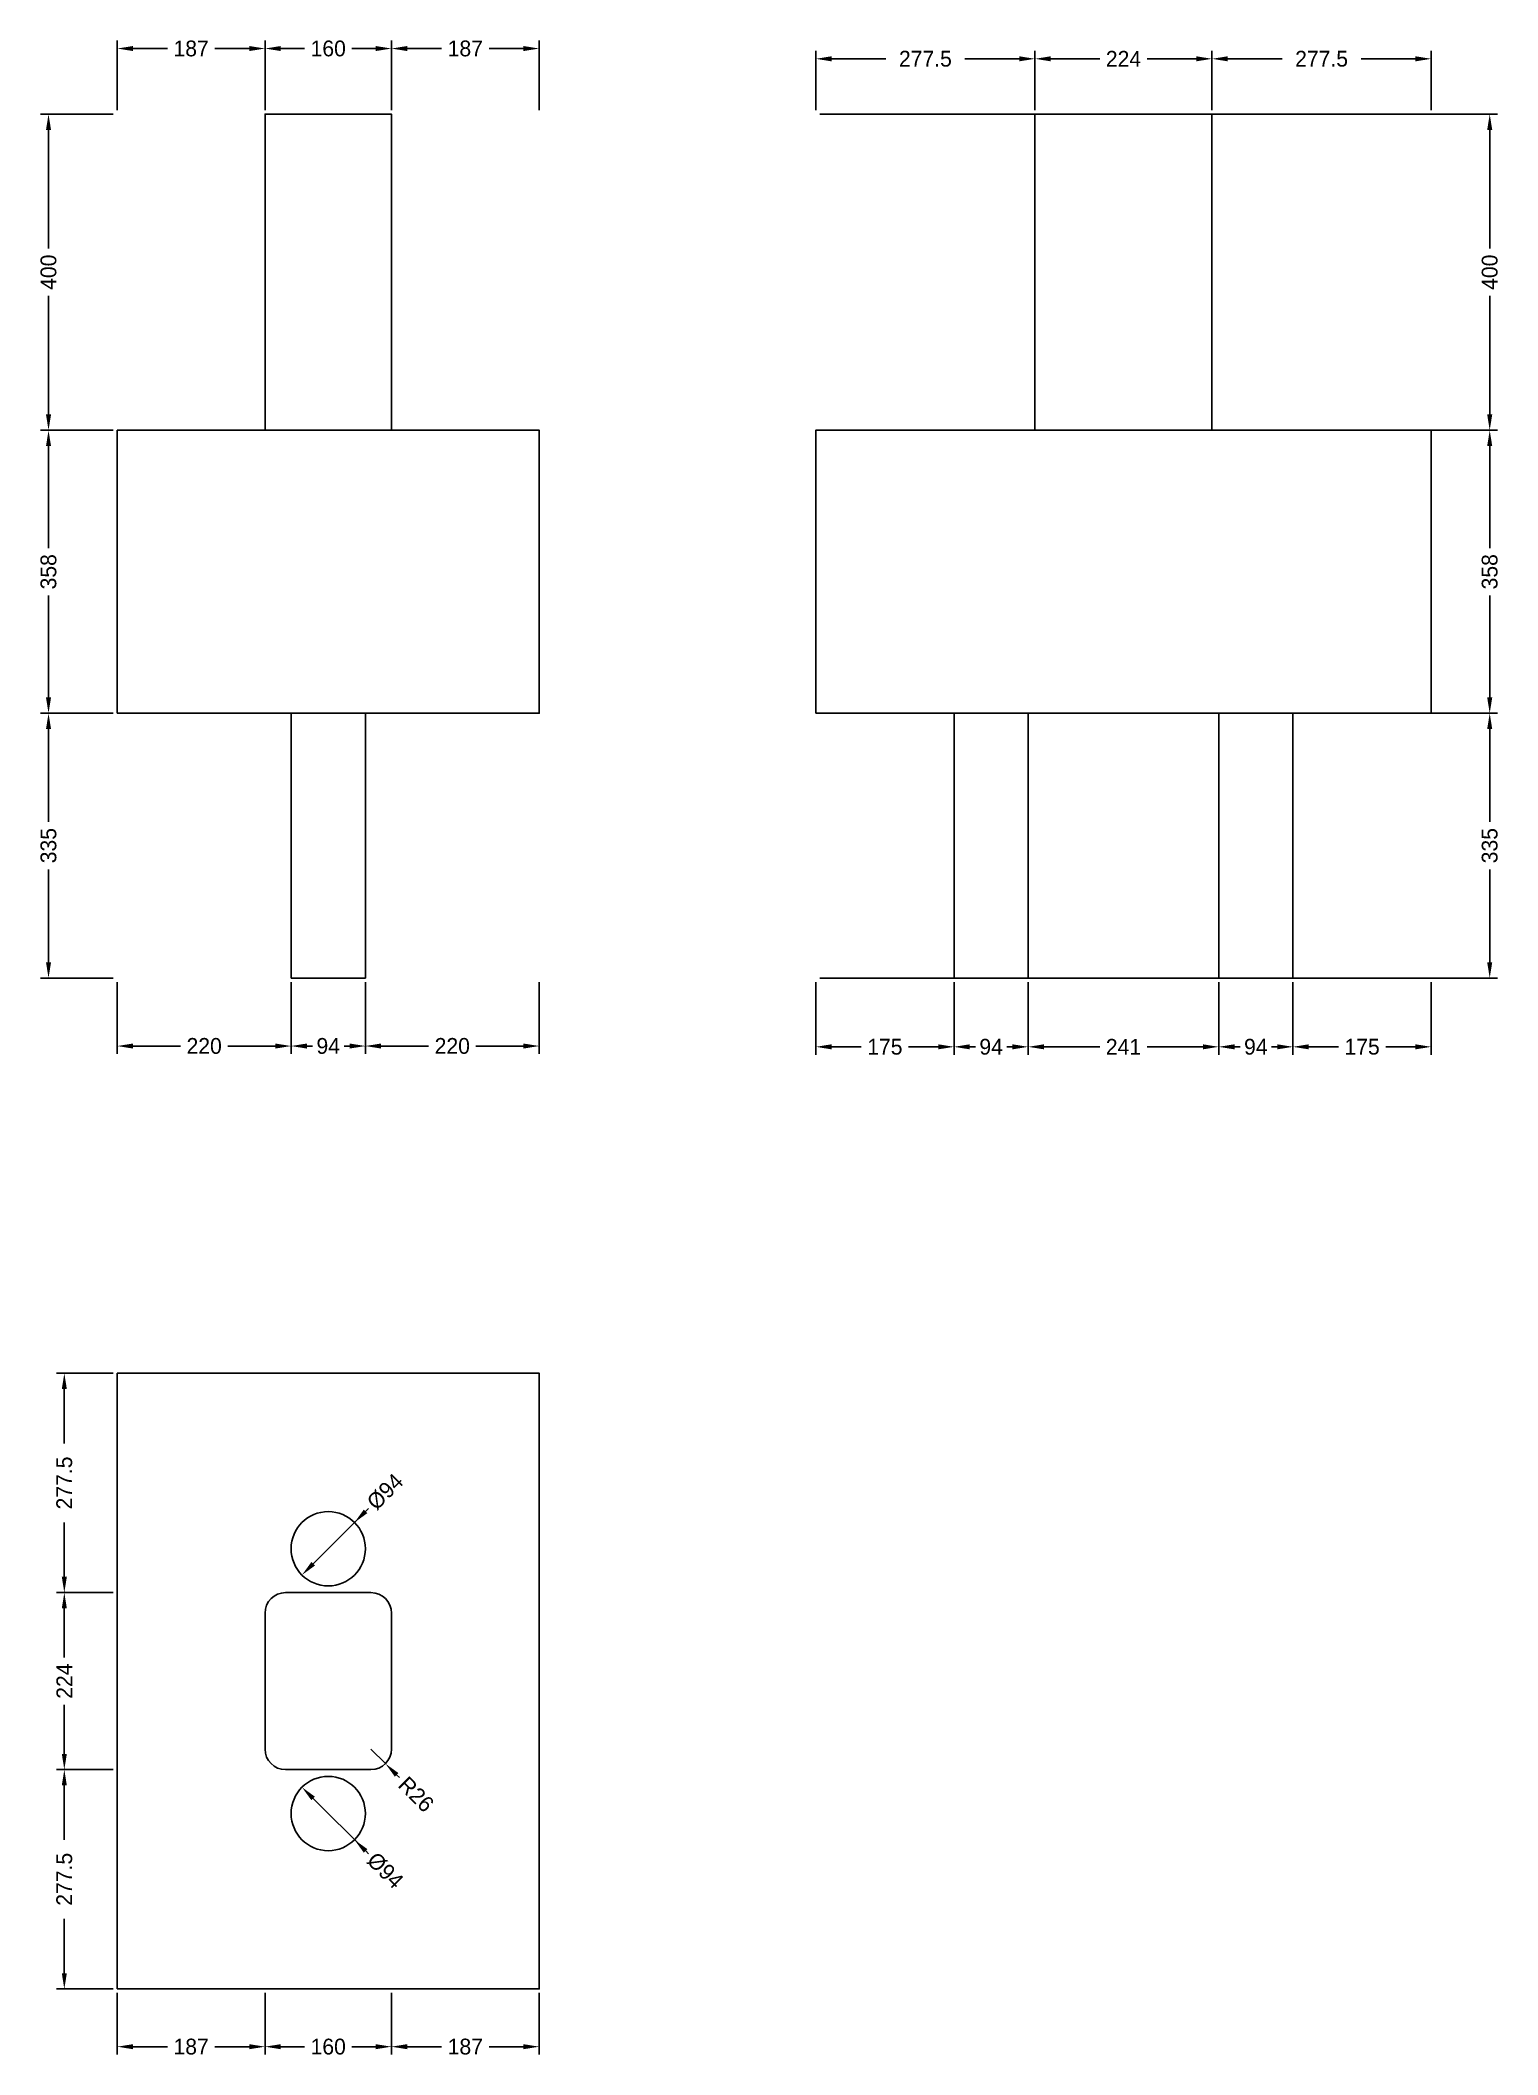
# Model space of a CAD drawing. Header units: metres. Extents: x -97 to 1747, y -83 to 2465.
import ezdxf

# ---------------------------------------------------------------- set-up
doc = ezdxf.new("R2010")
doc.units = ezdxf.units.M
for name, color, linetype in [('chengtai', 7, 'Continuous'), ('dunzhu', 7, 'Continuous'), ('zhuangji', 7, 'Continuous')]:
    doc.layers.add(name, color=color, linetype=linetype)

# ---------------------------------------------------------------- blocks, each defined once
blk = doc.blocks.new('_CLOSEDFILLED')
at = {"color": 0, "linetype": 'BYBLOCK'}
blk.add_solid([(-1, 0.16), (0, 0), (-1, -0.16)], dxfattribs=at)

msp = doc.modelspace()

# ---------------------------------------------------------------- linework, layer by layer
at = {"color": 7}
for p, q in [((0, 2377), (0, 2465)), ((20, 2455), (63.5, 2455)), ((123.5, 2455), (167, 2455)), ((187, 2377), (187, 2465)), ((187, 2377), (187, 2465)), ((207, 2455), (237, 2455)), ((297, 2455), (327, 2455)), ((347, 2377), (347, 2465)), ((347, 2377), (347, 2465)), ((367, 2455), (410.5, 2455)), ((470.5, 2455), (514, 2455)), ((534, 2377), (534, 2465)), ((884, 2377), (884, 2452)), ((1161.5, 2377), (1161.5, 2452)), ((1161.5, 2377), (1161.5, 2452)), ((1385.5, 2377), (1385.5, 2452)), ((1385.5, 2377), (1385.5, 2452)), ((1663, 2377), (1663, 2452)), ((904, 2442), (972.8, 2442)), ((1072.8, 2442), (1141.5, 2442)), ((1181.5, 2442), (1243.5, 2442)), ((1303.5, 2442), (1365.5, 2442)), ((1405.5, 2442), (1474.2, 2442)), ((1574.2, 2442), (1643, 2442)), ((-5, 2372), (-97, 2372)), ((889, 2372), (1747, 2372)), ((-87, 2202), (-87, 2352)), ((1737, 2202), (1737, 2352)), ((-87, 1992), (-87, 2142)), ((1737, 1992), (1737, 2142)), ((-5, 1972), (-97, 1972)), ((-5, 1972), (-97, 1972)), ((889, 1972), (1747, 1972)), ((889, 1972), (1747, 1972)), ((-87, 1823), (-87, 1952)), ((1737, 1823), (1737, 1952)), ((-87, 1634), (-87, 1763)), ((1737, 1634), (1737, 1763)), ((-5, 1614), (-97, 1614)), ((-5, 1614), (-97, 1614)), ((889, 1614), (1747, 1614)), ((889, 1614), (1747, 1614)), ((-87, 1476.5), (-87, 1594)), ((1737, 1476.5), (1737, 1594)), ((-87, 1299), (-87, 1416.5)), ((1737, 1299), (1737, 1416.5)), ((-5, 1279), (-97, 1279)), ((889, 1279), (1747, 1279)), ((0, 1274), (0, 1183)), ((220, 1274), (220, 1183)), ((220, 1274), (220, 1183)), ((314, 1274), (314, 1183)), ((314, 1274), (314, 1183)), ((534, 1274), (534, 1183)), ((884, 1274), (884, 1182)), ((1059, 1274), (1059, 1182)), ((1059, 1274), (1059, 1182)), ((1153, 1274), (1153, 1182)), ((1153, 1274), (1153, 1182)), ((1394, 1274), (1394, 1182)), ((1394, 1274), (1394, 1182)), ((1488, 1274), (1488, 1182)), ((1488, 1274), (1488, 1182)), ((1663, 1274), (1663, 1182)), ((20, 1193), (80, 1193)), ((140, 1193), (200, 1193)), ((240, 1193), (247, 1193)), ((287, 1193), (294, 1193)), ((334, 1193), (394, 1193)), ((454, 1193), (514, 1193)), ((904, 1192), (941.5, 1192)), ((1001.5, 1192), (1039, 1192)), ((1079, 1192), (1086, 1192)), ((1126, 1192), (1133, 1192)), ((1173, 1192), (1243.5, 1192)), ((1303.5, 1192), (1374, 1192)), ((1414, 1192), (1421, 1192)), ((1461, 1192), (1468, 1192)), ((1508, 1192), (1545.5, 1192)), ((1605.5, 1192), (1643, 1192)), ((-5, 779), (-77, 779)), ((-67, 690.2), (-67, 759)), ((-67, 521.5), (-67, 590.2)), ((314.4, 604.4), (247.9, 537.9)), ((317.9, 607.9), (314.4, 604.4)), ((-5, 501.5), (-77, 501.5)), ((-5, 501.5), (-77, 501.5)), ((-67, 419.5), (-67, 481.5)), ((-67, 297.5), (-67, 359.5)), ((321, 303.5), (339.4, 285.1)), ((-5, 277.5), (-77, 277.5)), ((-5, 277.5), (-77, 277.5)), ((-67, 188.8), (-67, 257.5)), ((357.1, 267.4), (353.5, 271)), ((314.4, 174.6), (247.9, 241.1)), ((317.9, 171.1), (314.4, 174.6)), ((-67, 20), (-67, 88.8)), ((-5, 0), (-77, 0)), ((0, -5), (0, -83)), ((187, -5), (187, -83)), ((187, -5), (187, -83)), ((347, -5), (347, -83)), ((347, -5), (347, -83)), ((534, -5), (534, -83)), ((20, -73), (63.5, -73)), ((123.5, -73), (167, -73)), ((207, -73), (237, -73)), ((297, -73), (327, -73)), ((367, -73), (410.5, -73)), ((470.5, -73), (514, -73))]:
    msp.add_line(p, q, dxfattribs=at)
at = {"layer": 'chengtai'}
for points in [[(0, 1614), (534, 1614), (534, 1972), (0, 1972), (0, 1614)], [(884, 1614), (1663, 1614), (1663, 1972), (884, 1972), (884, 1614)], [(0, 0), (534, 0), (534, 779), (0, 779), (0, 0)]]:
    msp.add_lwpolyline(points, dxfattribs=at)
at = {"layer": 'Defpoints', "color": 7}
for p in [(0, 2455), (187, 2455), (347, 2455), (884, 2442), (1161.5, 2442), (1385.5, 2442), (0, 2372), (0, 2372), (187, 2372), (187, 2372), (347, 2372), (347, 2372), (534, 2372), (884, 2372), (884, 2372), (1161.5, 2372), (1161.5, 2372), (1385.5, 2372), (1385.5, 2372), (1663, 2372), (-87, 1972), (0, 1972), (0, 1972), (884, 1972), (884, 1972), (1737, 1972), (-87, 1614), (0, 1614), (0, 1614), (884, 1614), (884, 1614), (1737, 1614), (-87, 1279), (0, 1279), (0, 1279), (220, 1279), (220, 1279), (314, 1279), (314, 1279), (534, 1279), (884, 1279), (884, 1279), (1059, 1279), (1059, 1279), (1153, 1279), (1153, 1279), (1394, 1279), (1394, 1279), (1488, 1279), (1488, 1279), (1663, 1279), (1737, 1279), (0, 1193), (220, 1193), (314, 1193), (884, 1192), (1059, 1192), (1153, 1192), (1394, 1192), (1488, 1192), (0, 779), (300.2, 590.2), (267, 557), (-67, 501.5), (0, 501.5), (0, 501.5), (321, 303.5), (339.4, 285.1), (-67, 277.5), (0, 277.5), (0, 277.5), (267, 222), (300.2, 188.8), (-67, 0), (0, 0), (0, 0), (187, 0), (187, 0), (347, 0), (347, 0), (534, 0), (0, -73), (187, -73), (347, -73)]:
    msp.add_point(p, dxfattribs=at)
at = {"layer": 'dunzhu'}
for p, q in [((321, 501.5), (213, 501.5)), ((187, 475.5), (187, 303.5)), ((347, 303.5), (347, 475.5)), ((213, 277.5), (321, 277.5))]:
    msp.add_line(p, q, dxfattribs=at)
for points in [[(187, 1972), (347, 1972), (347, 2372), (187, 2372), (187, 1972)], [(1161.5, 1972), (1385.5, 1972), (1385.5, 2372), (1161.5, 2372), (1161.5, 1972)]]:
    msp.add_lwpolyline(points, dxfattribs=at)
for centre, start, end in [((213, 475.5), 90, 180), ((321, 475.5), 0, 90), ((213, 303.5), 180, 270), ((321, 303.5), 270, 360)]:
    msp.add_arc(centre, 26, start, end, dxfattribs=at)
at = {"layer": 'zhuangji'}
for points in [[(220, 1279), (314, 1279), (314, 1614), (220, 1614), (220, 1279)], [(1059, 1279), (1153, 1279), (1153, 1614), (1059, 1614), (1059, 1279)], [(1394, 1279), (1488, 1279), (1488, 1614), (1394, 1614), (1394, 1279)]]:
    msp.add_lwpolyline(points, dxfattribs=at)
for centre in [(267, 557), (267, 222)]:
    msp.add_circle(centre, 47, dxfattribs=at)

# ---------------------------------------------------------------- block references
at = {"color": 7, "xscale": 20, "yscale": 20}
for p, rotation in [((0, 2455), 180), ((187, 2455), 180), ((347, 2455), 180), ((884, 2442), 180), ((1161.5, 2442), 180), ((1385.5, 2442), 180), ((-87, 2372), 90), ((1737, 2372), 90), ((-87, 1972), 270), ((1737, 1972), 270), ((-87, 1972), 90), ((1737, 1972), 90), ((-87, 1614), 270), ((1737, 1614), 270), ((-87, 1614), 90), ((1737, 1614), 90), ((-87, 1279), 270), ((1737, 1279), 270), ((0, 1193), 180), ((220, 1193), 180), ((314, 1193), 180), ((884, 1192), 180), ((1059, 1192), 180), ((1153, 1192), 180), ((1394, 1192), 180), ((1488, 1192), 180), ((-67, 779), 90), ((300.2, 590.2), 225.00000000000006), ((233.8, 523.8), 225.00000000000006), ((-67, 501.5), 270), ((-67, 501.5), 90), ((-67, 277.5), 270), ((339.4, 285.1), 135), ((-67, 277.5), 90), ((233.8, 255.2), 134.99999999999997), ((300.2, 188.8), 134.99999999999997), ((-67, 0), 270), ((0, -73), 180), ((187, -73), 180), ((347, -73), 180)]:
    msp.add_blockref('_CLOSEDFILLED', p, dxfattribs=dict(at, rotation=rotation))
for p in [(187, 2455), (347, 2455), (534, 2455), (1161.5, 2442), (1385.5, 2442), (1663, 2442), (220, 1193), (314, 1193), (534, 1193), (1059, 1192), (1153, 1192), (1394, 1192), (1488, 1192), (1663, 1192), (187, -73), (347, -73), (534, -73)]:
    msp.add_blockref('_CLOSEDFILLED', p, dxfattribs=at)

# ---------------------------------------------------------------- texts
at = {"color": 7, "char_height": 20, "attachment_point": 5}
for s, insert in [('187', (93.5, 2455)), ('160', (267, 2455)), ('187', (440.5, 2455)), ('277.5', (1022.8, 2442)), ('224', (1273.5, 2442)), ('277.5', (1524.2, 2442)), ('220', (110, 1193)), ('94', (267, 1193)), ('220', (424, 1193)), ('175', (971.5, 1192)), ('94', (1106, 1192)), ('241', (1273.5, 1192)), ('94', (1441, 1192)), ('175', (1575.5, 1192)), ('187', (93.5, -73)), ('160', (267, -73)), ('187', (440.5, -73))]:
    msp.add_mtext(s, dxfattribs=dict(at, insert=insert))
for s, insert, rotation in [('400', (-87, 2172), 90), ('400', (1737, 2172), 90), ('358', (-87, 1793), 90), ('358', (1737, 1793), 90), ('335', (-87, 1446.5), 90), ('335', (1737, 1446.5), 90), ('277.5', (-67, 640.2), 90), ('%%c94', (339.1, 629.1), 45), ('224', (-67, 389.5), 90), ('R26', (378.3, 246.2), 315), ('277.5', (-67, 138.8), 90), ('%%c94', (339.1, 149.9), 315)]:
    msp.add_mtext(s, dxfattribs=dict(at, insert=insert, rotation=rotation))

doc.saveas('drawing.dxf')
